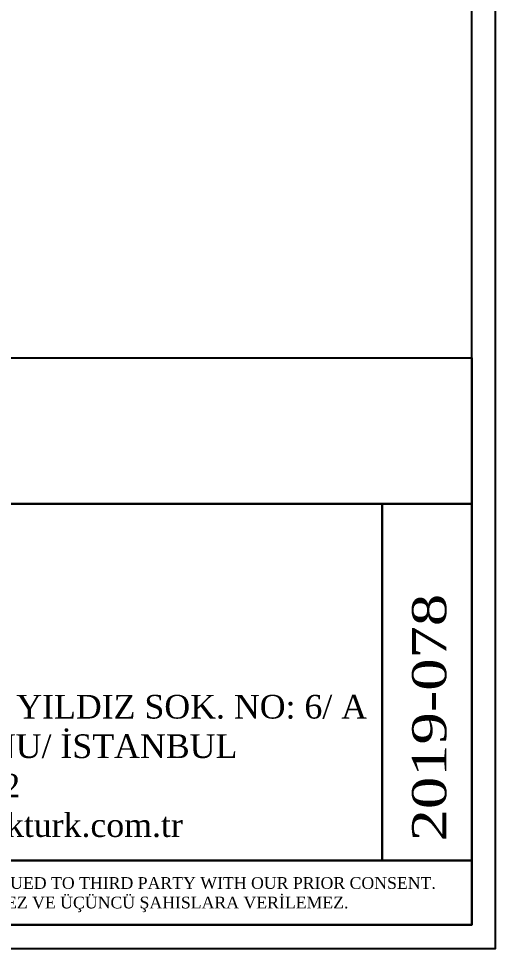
# Model space of a CAD drawing. Header units: millimetres. Extents: x 5908 to 16348, y 14979 to 16693.
# Drawn here: x 12956.7 to 13159.7, y 15108.7 to 15504.9 of the extents above; entities that cross this region are included whole.
import ezdxf

# ---------------------------------------------------------------- set-up
doc = ezdxf.new("R2010")
doc.units = ezdxf.units.MM
doc.layers.add('Sktürk ANTET', color=7, linetype='Continuous')
doc.styles.add('CGOMEGA', font='times.ttf', dxfattribs={"height": 15})

msp = doc.modelspace()

# ---------------------------------------------------------------- linework, layer by layer
msp.add_lwpolyline([(12351.19, 15360.42), (13149.75, 15360.42), (13149.75, 15118.74), (12351.19, 15118.74)], close=True)
at = {"layer": 'Sktürk ANTET'}
for points in [[(11149.75, 15108.74), (13159.75, 15108.74), (13159.75, 16563.74), (11149.75, 16563.74)], [(11159.75, 15118.74), (13149.75, 15118.74), (13149.75, 16553.74), (11159.75, 16553.74)], [(12351.19, 15360.42), (13149.75, 15360.42), (13149.75, 15298.14), (12351.19, 15298.14)], [(12696.28, 15298.14), (13111.47, 15298.14), (13111.47, 15146.15), (12696.28, 15146.15)], [(13111.47, 15298.14), (13149.75, 15298.14), (13149.75, 15146.15), (13111.47, 15146.15)], [(12351.19, 15146.15), (13149.75, 15146.15), (13149.75, 15118.74), (12351.19, 15118.74)]]:
    msp.add_lwpolyline(points, close=True, dxfattribs=at)

# ---------------------------------------------------------------- texts
at = {"layer": 'Sktürk ANTET', "style": 'CGOMEGA', "width": 1.25}
msp.add_text('2019-078', height=14.569, rotation=90, dxfattribs=at).set_placement((13138.85, 15154.35))
at = {"layer": 'Sktürk ANTET', "attachment_point": 5, "style": 'CGOMEGA'}
for s, insert, char_height, width in [('MALTEPE MAH. DAVUTPAŞA CAD. YILDIZ SOK. NO: 6/ A\\PDAVUTPAŞA/ ZEYTİNBURNU/ İSTANBUL\\Pp: 0212 909 4312\\Pw: skturk.com.tr | e: info@skturk.com.tr', (12903.88, 15184.83), 10.0863, 474.4046), ("THIS DRAWING REMAINS THE PROPERTY OF {\\fTimes New Roman|b0|i0|c162|p18;SKTÜRK ENDÜSTRİYEL MUTFAK SAN. VE TİC. LTD. ŞTİ. }AND MAY ONLY BE COPIED COMPLETELY OR PARTY OR ISSUED TO THIRD PARTY WITH OUR PRIOR CONSENT.\\PBU RESİM {\\fTimes New Roman|b0|i0|c162|p18;SKTÜRK ENDÜSTRİYEL MUTFAK SAN. VE TİC. LTD. ŞTİ.'NİN }MALI OLUP YAZILI İZİN OLMADIKÇA KISMEN VEYA TAMAMEN KOPYA EDİLEMEZ VE ÜÇÜNCÜ ŞAHISLARA VERİLEMEZ.", (12755.19, 15131.63), 5, 796.0812)]:
    msp.add_mtext(s, dxfattribs=dict(at, insert=insert, char_height=char_height, width=width))

doc.saveas('drawing.dxf')
